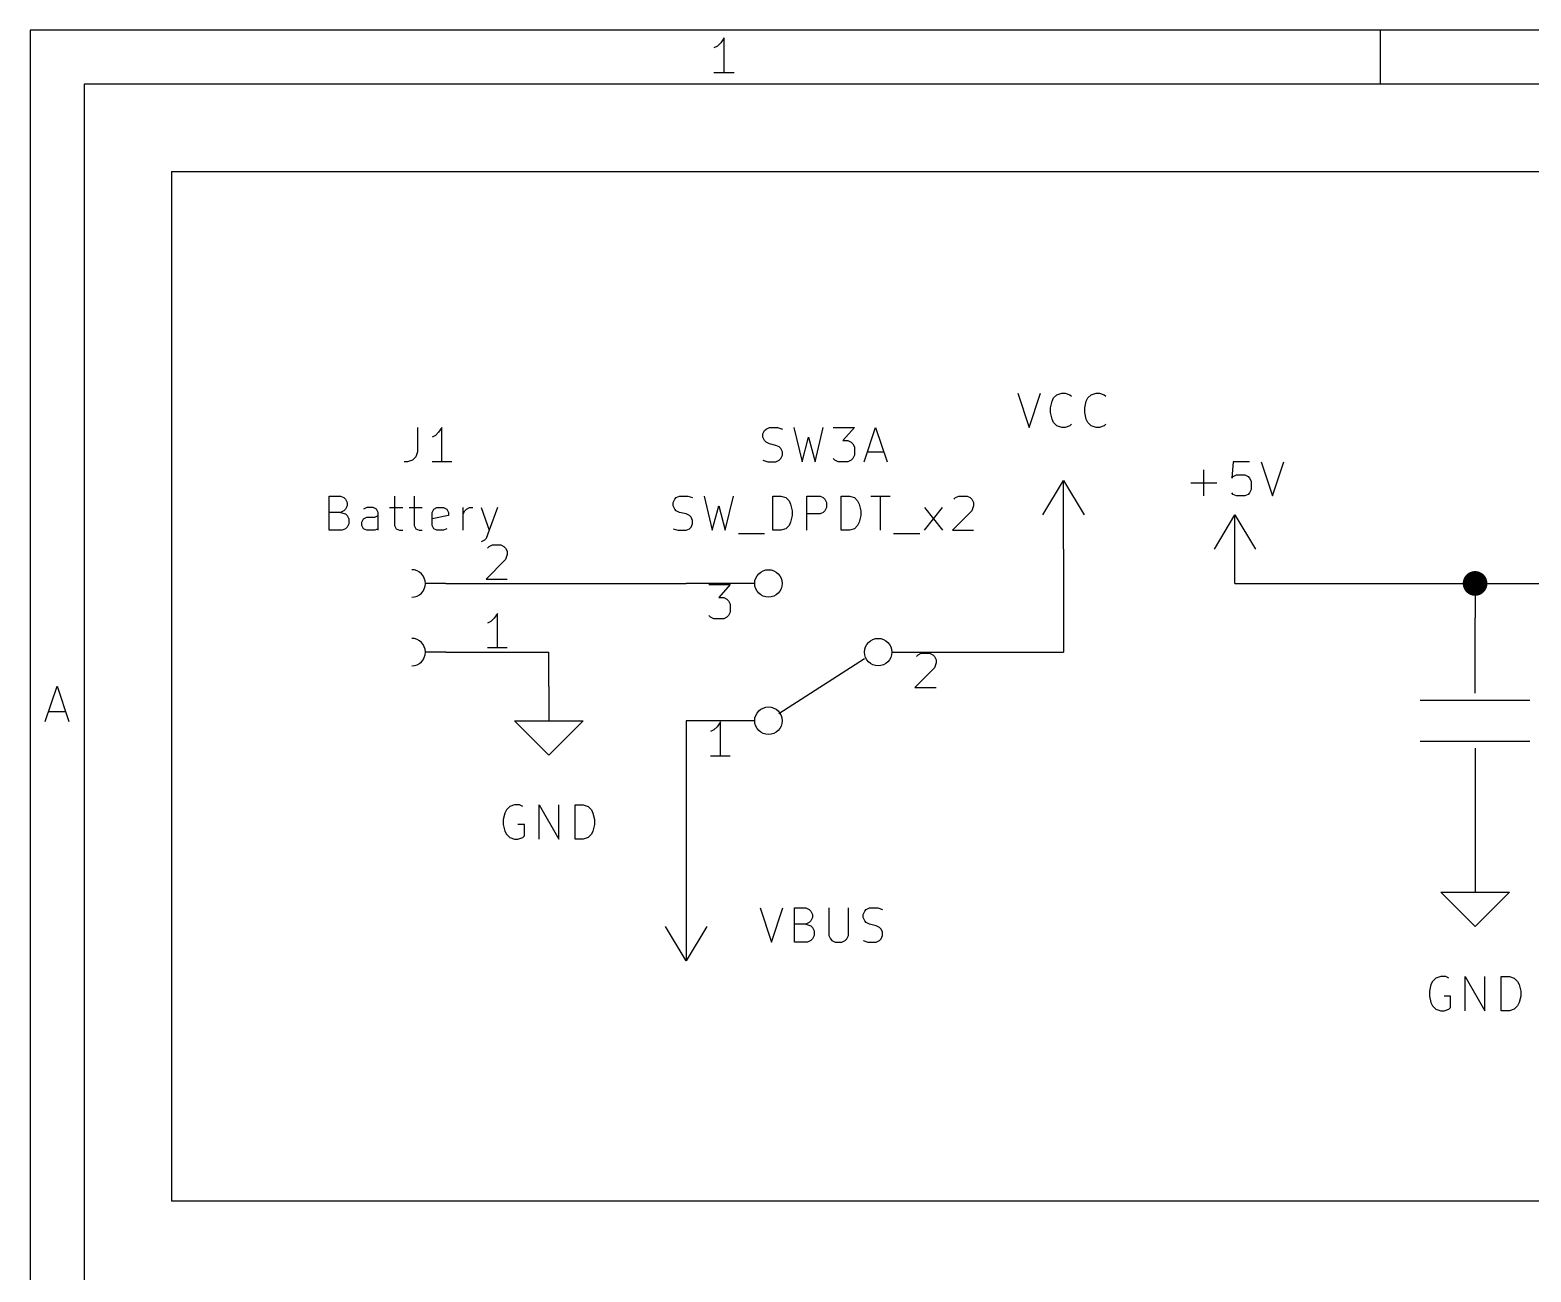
# Model space of a CAD drawing. Extents: x 0.4 to 11.3, y -7.9 to -0.4.
# Drawn here: x 0.394 to 2.581, y -2.203 to -0.394 of the extents above; entities that cross this region are included whole.
import ezdxf

# ---------------------------------------------------------------- set-up
doc = ezdxf.new("R2010")
doc.units = 0
doc.header["$MEASUREMENT"] = 0
for name, color, linetype in [('CYAN2', 4, 'CONTINUOUS'), ('GREEN3', 91, 'CONTINUOUS'), ('LORANGE', 41, 'CONTINUOUS'), ('RED2', 1, 'CONTINUOUS'), ('RED3', 11, 'CONTINUOUS')]:
    doc.layers.add(name, color=color, linetype=linetype)

msp = doc.modelspace()

# ---------------------------------------------------------------- linework, layer by layer
at = {"layer": 'CYAN2', "linetype": 'CONTINUOUS'}
for p, q in [((1.83333, -0.922614), (1.85, -0.972614)), ((1.85, -0.972614), (1.86667, -0.922614)), ((1.88095, -0.944043), (1.88333, -0.93452)), ((1.88333, -0.93452), (1.88571, -0.929756)), ((1.88571, -0.929756), (1.89047, -0.924996)), ((1.89047, -0.924996), (1.89762, -0.922614)), ((1.89762, -0.922614), (1.90238, -0.922614)), ((1.90238, -0.922614), (1.90952, -0.924996)), ((1.90952, -0.924996), (1.9119, -0.927374)), ((1.93095, -0.944043), (1.93333, -0.93452)), ((1.93333, -0.93452), (1.93571, -0.929756)), ((1.93571, -0.929756), (1.94047, -0.924996)), ((1.94047, -0.924996), (1.94762, -0.922614)), ((1.94762, -0.922614), (1.95238, -0.922614)), ((1.95238, -0.922614), (1.95952, -0.924996)), ((1.95952, -0.924996), (1.9619, -0.927374)), ((1.88095, -0.951185), (1.88095, -0.944043)), ((1.88333, -0.960709), (1.88095, -0.951185)), ((1.88571, -0.965469), (1.88333, -0.960709)), ((1.93095, -0.951185), (1.93095, -0.944043)), ((1.93333, -0.960709), (1.93095, -0.951185)), ((1.93571, -0.965469), (1.93333, -0.960709)), ((0.958327, -0.972618), (0.958327, -1.00833)), ((0.98928, -0.97976), (0.98452, -0.984524)), ((0.994043, -0.972618), (0.98928, -0.97976)), ((0.994043, -1.02262), (0.994043, -0.972618)), ((1.4619, -0.982142), (1.46428, -0.977378)), ((1.4619, -0.986902), (1.4619, -0.982142)), ((1.46428, -0.977378), (1.46667, -0.975)), ((1.46667, -0.975), (1.47143, -0.972618)), ((1.47143, -0.972618), (1.48333, -0.972618)), ((1.48333, -0.972618), (1.49047, -0.975)), ((1.50714, -0.972618), (1.51905, -1.02262)), ((1.53809, -1.02262), (1.55, -0.972618)), ((1.56428, -0.972618), (1.59524, -0.972618)), ((1.59524, -0.972618), (1.57857, -0.991665)), ((1.60952, -1.02262), (1.62619, -0.972618)), ((1.62619, -0.972618), (1.64285, -1.02262)), ((1.89047, -0.970232), (1.88571, -0.965469)), ((1.89762, -0.972614), (1.89047, -0.970232)), ((1.90238, -0.972614), (1.89762, -0.972614)), ((1.90952, -0.970232), (1.90238, -0.972614)), ((1.9119, -0.96785), (1.90952, -0.970232)), ((1.94047, -0.970232), (1.93571, -0.965469)), ((1.94762, -0.972614), (1.94047, -0.970232)), ((1.95238, -0.972614), (1.94762, -0.972614)), ((1.95952, -0.970232), (1.95238, -0.972614)), ((1.9619, -0.96785), (1.95952, -0.970232)), ((0.98452, -0.984524), (0.979756, -0.986902)), ((1.46428, -0.991665), (1.4619, -0.986902)), ((1.46667, -0.994047), (1.46428, -0.991665)), ((1.47143, -0.996425), (1.46667, -0.994047)), ((1.48095, -0.998807), (1.47143, -0.996425)), ((1.48571, -1.00119), (1.48095, -0.998807)), ((1.48809, -1.00357), (1.48571, -1.00119)), ((1.49047, -1.00833), (1.48809, -1.00357)), ((1.51905, -1.02262), (1.52857, -0.986902)), ((1.52857, -0.986902), (1.53809, -1.02262)), ((1.57857, -0.991665), (1.58571, -0.991665)), ((1.58571, -0.991665), (1.59047, -0.994047)), ((1.59047, -0.994047), (1.59285, -0.996425)), ((1.59285, -0.996425), (1.59524, -1.00119)), ((1.59524, -1.00119), (1.59524, -1.01309)), ((0.944043, -1.02262), (0.93928, -1.02262)), ((0.951185, -1.02024), (0.944043, -1.02262)), ((0.955945, -1.01547), (0.951185, -1.02024)), ((0.958327, -1.00833), (0.955945, -1.01547)), ((1.00833, -1.02262), (0.979756, -1.02262)), ((1.4619, -1.02024), (1.46905, -1.02262)), ((1.46905, -1.02262), (1.48095, -1.02262)), ((1.48095, -1.02262), (1.48571, -1.02024)), ((1.48571, -1.02024), (1.48809, -1.01785)), ((1.48809, -1.01785), (1.49047, -1.01309)), ((1.49047, -1.01309), (1.49047, -1.00833)), ((1.56667, -1.02024), (1.56428, -1.01785)), ((1.57143, -1.02262), (1.56667, -1.02024)), ((1.58571, -1.02262), (1.57143, -1.02262)), ((1.59047, -1.02024), (1.58571, -1.02262)), ((1.59285, -1.01785), (1.59047, -1.02024)), ((1.59524, -1.01309), (1.59285, -1.01785)), ((1.61428, -1.00833), (1.63809, -1.00833)), ((2.14762, -1.02261), (2.14524, -1.04642)), ((2.17143, -1.02261), (2.14762, -1.02261)), ((2.18809, -1.02261), (2.20476, -1.07261)), ((2.20476, -1.07261), (2.22143, -1.02261)), ((2.10476, -1.07261), (2.10476, -1.03452)), ((2.14524, -1.04642), (2.14762, -1.04404)), ((2.14762, -1.04404), (2.15238, -1.04166)), ((2.15238, -1.04166), (2.16428, -1.04166)), ((2.16428, -1.04166), (2.16905, -1.04404)), ((2.16905, -1.04404), (2.17143, -1.04642)), ((2.17143, -1.04642), (2.17381, -1.05119)), ((2.08571, -1.05357), (2.12381, -1.05357)), ((2.14762, -1.07023), (2.14524, -1.06785)), ((2.15238, -1.07261), (2.14762, -1.07023)), ((2.16905, -1.07023), (2.16428, -1.07261)), ((2.17143, -1.06785), (2.16905, -1.07023)), ((2.17381, -1.06309), (2.17143, -1.06785)), ((2.17381, -1.05119), (2.17381, -1.06309)), ((0.829756, -1.12262), (0.829756, -1.07262)), ((0.829756, -1.07262), (0.846421, -1.07262)), ((0.846421, -1.07262), (0.851185, -1.075)), ((0.851185, -1.075), (0.853567, -1.07738)), ((0.853567, -1.09167), (0.851185, -1.09405)), ((0.853567, -1.07738), (0.855945, -1.08214)), ((0.855945, -1.0869), (0.853567, -1.09167)), ((0.855945, -1.08214), (0.855945, -1.0869)), ((0.88452, -1.08928), (0.879756, -1.09167)), ((0.894043, -1.08928), (0.88452, -1.08928)), ((0.898803, -1.09167), (0.894043, -1.08928)), ((0.901185, -1.09643), (0.898803, -1.09167)), ((0.91785, -1.08928), (0.936898, -1.08928)), ((0.924996, -1.07262), (0.924996, -1.11547)), ((0.946421, -1.08928), (0.965469, -1.08928)), ((0.953567, -1.07262), (0.953567, -1.11547)), ((0.979756, -1.09643), (0.982138, -1.09167)), ((0.982138, -1.09167), (0.986898, -1.08928)), ((0.986898, -1.08928), (0.996421, -1.08928)), ((0.996421, -1.08928), (1.00119, -1.09167)), ((1.00119, -1.09167), (1.00357, -1.09643)), ((1.025, -1.12262), (1.025, -1.08928)), ((1.02737, -1.09405), (1.02976, -1.09167)), ((1.02976, -1.09167), (1.03452, -1.08928)), ((1.03452, -1.08928), (1.03928, -1.08928)), ((1.05119, -1.08928), (1.06309, -1.12262)), ((1.075, -1.08928), (1.06309, -1.12262)), ((1.33095, -1.08214), (1.33333, -1.07738)), ((1.33095, -1.0869), (1.33095, -1.08214)), ((1.33333, -1.09167), (1.33095, -1.0869)), ((1.33333, -1.07738), (1.33571, -1.075)), ((1.33571, -1.09405), (1.33333, -1.09167)), ((1.33571, -1.075), (1.34047, -1.07262)), ((1.34047, -1.07262), (1.35238, -1.07262)), ((1.35238, -1.07262), (1.35952, -1.075)), ((1.37619, -1.07262), (1.38809, -1.12262)), ((1.38809, -1.12262), (1.39762, -1.0869)), ((1.39762, -1.0869), (1.40714, -1.12262)), ((1.40714, -1.12262), (1.41905, -1.07262)), ((1.47619, -1.12262), (1.47619, -1.07262)), ((1.47619, -1.07262), (1.48809, -1.07262)), ((1.48809, -1.07262), (1.49524, -1.075)), ((1.49524, -1.075), (1.5, -1.07976)), ((1.5, -1.07976), (1.50238, -1.08452)), ((1.50238, -1.08452), (1.50476, -1.09405)), ((1.52619, -1.12262), (1.52619, -1.07262)), ((1.52619, -1.07262), (1.54524, -1.07262)), ((1.54524, -1.07262), (1.55, -1.075)), ((1.55, -1.075), (1.55238, -1.07738)), ((1.55238, -1.07738), (1.55476, -1.08214)), ((1.55476, -1.08928), (1.55238, -1.09405)), ((1.55476, -1.08214), (1.55476, -1.08928)), ((1.57619, -1.12262), (1.57619, -1.07262)), ((1.57619, -1.07262), (1.58809, -1.07262)), ((1.58809, -1.07262), (1.59524, -1.075)), ((1.59524, -1.075), (1.6, -1.07976)), ((1.6, -1.07976), (1.60238, -1.08452)), ((1.60238, -1.08452), (1.60476, -1.09405)), ((1.61905, -1.07262), (1.64762, -1.07262)), ((1.63333, -1.12262), (1.63333, -1.07262)), ((1.69762, -1.12262), (1.72381, -1.08928)), ((1.69762, -1.08928), (1.72381, -1.12262)), ((1.74047, -1.07738), (1.74285, -1.075)), ((1.74285, -1.075), (1.74762, -1.07262)), ((1.74762, -1.07262), (1.75952, -1.07262)), ((1.75952, -1.07262), (1.76428, -1.075)), ((1.76428, -1.075), (1.76667, -1.07738)), ((1.76667, -1.07738), (1.76905, -1.08214)), ((1.76905, -1.0869), (1.76667, -1.09405)), ((1.76905, -1.08214), (1.76905, -1.0869)), ((2.16428, -1.07261), (2.15238, -1.07261)), ((0.846421, -1.09643), (0.829756, -1.09643)), ((0.851185, -1.09405), (0.846421, -1.09643)), ((0.846421, -1.09643), (0.853567, -1.09881)), ((0.853567, -1.09881), (0.855945, -1.10119)), ((0.855945, -1.10119), (0.858327, -1.10595)), ((0.858327, -1.11309), (0.855945, -1.11785)), ((0.858327, -1.10595), (0.858327, -1.11309)), ((0.877374, -1.11071), (0.879756, -1.10595)), ((0.877374, -1.11547), (0.877374, -1.11071)), ((0.879756, -1.12024), (0.877374, -1.11547)), ((0.879756, -1.10595), (0.88452, -1.10357)), ((0.88452, -1.10357), (0.896421, -1.10357)), ((0.896421, -1.10357), (0.901185, -1.10119)), ((0.901185, -1.12262), (0.901185, -1.09643)), ((0.924996, -1.11547), (0.927374, -1.12024)), ((0.953567, -1.11547), (0.955945, -1.12024)), ((0.979756, -1.11547), (0.979756, -1.09643)), ((1.00357, -1.10119), (0.979756, -1.10595)), ((0.982138, -1.12024), (0.979756, -1.11547)), ((1.00357, -1.09643), (1.00357, -1.10119)), ((1.025, -1.09881), (1.02737, -1.09405)), ((1.34047, -1.09643), (1.33571, -1.09405)), ((1.35, -1.09881), (1.34047, -1.09643)), ((1.35476, -1.10119), (1.35, -1.09881)), ((1.35714, -1.10357), (1.35476, -1.10119)), ((1.35952, -1.10833), (1.35714, -1.10357)), ((1.35714, -1.11785), (1.35952, -1.11309)), ((1.35952, -1.11309), (1.35952, -1.10833)), ((1.5, -1.11547), (1.49524, -1.12024)), ((1.50238, -1.11071), (1.5, -1.11547)), ((1.50476, -1.10119), (1.50238, -1.11071)), ((1.50476, -1.09405), (1.50476, -1.10119)), ((1.54524, -1.09881), (1.52619, -1.09881)), ((1.55, -1.09643), (1.54524, -1.09881)), ((1.55238, -1.09405), (1.55, -1.09643)), ((1.6, -1.11547), (1.59524, -1.12024)), ((1.60238, -1.11071), (1.6, -1.11547)), ((1.60476, -1.10119), (1.60238, -1.11071)), ((1.60476, -1.09405), (1.60476, -1.10119)), ((1.76667, -1.09405), (1.73809, -1.12262)), ((0.848803, -1.12262), (0.829756, -1.12262)), ((0.853567, -1.12024), (0.848803, -1.12262)), ((0.855945, -1.11785), (0.853567, -1.12024)), ((0.88452, -1.12262), (0.879756, -1.12024)), ((0.896421, -1.12262), (0.88452, -1.12262)), ((0.901185, -1.12024), (0.896421, -1.12262)), ((0.927374, -1.12024), (0.932138, -1.12262)), ((0.932138, -1.12262), (0.936898, -1.12262)), ((0.955945, -1.12024), (0.960709, -1.12262)), ((0.960709, -1.12262), (0.965469, -1.12262)), ((0.986898, -1.12262), (0.982138, -1.12024)), ((0.996421, -1.12262), (0.986898, -1.12262)), ((1.00119, -1.12024), (0.996421, -1.12262)), ((1.05594, -1.1369), (1.05119, -1.13928)), ((1.05833, -1.13452), (1.05594, -1.1369)), ((1.06309, -1.12262), (1.05833, -1.13452)), ((1.33095, -1.12024), (1.33809, -1.12262)), ((1.33809, -1.12262), (1.35, -1.12262)), ((1.35, -1.12262), (1.35476, -1.12024)), ((1.35476, -1.12024), (1.35714, -1.11785)), ((1.42619, -1.12738), (1.46428, -1.12738)), ((1.48809, -1.12262), (1.47619, -1.12262)), ((1.49524, -1.12024), (1.48809, -1.12262)), ((1.58809, -1.12262), (1.57619, -1.12262)), ((1.59524, -1.12024), (1.58809, -1.12262)), ((1.65238, -1.12738), (1.69047, -1.12738)), ((1.73809, -1.12262), (1.76905, -1.12262)), ((1.08809, -1.52976), (1.08571, -1.53452)), ((1.09285, -1.525), (1.08809, -1.52976)), ((1.1, -1.52261), (1.09285, -1.525)), ((1.10714, -1.52261), (1.1, -1.52261)), ((1.1119, -1.525), (1.10714, -1.52261)), ((1.13571, -1.57261), (1.13571, -1.52261)), ((1.13571, -1.52261), (1.16428, -1.57261)), ((1.16428, -1.57261), (1.16428, -1.52261)), ((1.18809, -1.57261), (1.18809, -1.52261)), ((1.18809, -1.52261), (1.2, -1.52261)), ((1.2, -1.52261), (1.20714, -1.525)), ((1.20714, -1.525), (1.2119, -1.52976)), ((1.2119, -1.52976), (1.21428, -1.53452)), ((1.08571, -1.53452), (1.08333, -1.54404)), ((1.08333, -1.54404), (1.08333, -1.55119)), ((1.08333, -1.55119), (1.08571, -1.56071)), ((1.11428, -1.55119), (1.10476, -1.55119)), ((1.11428, -1.56785), (1.11428, -1.55119)), ((1.21428, -1.53452), (1.21667, -1.54404)), ((1.21667, -1.55119), (1.21428, -1.56071)), ((1.21667, -1.54404), (1.21667, -1.55119)), ((1.08571, -1.56071), (1.08809, -1.56547)), ((1.08809, -1.56547), (1.09285, -1.57023)), ((1.09285, -1.57023), (1.1, -1.57261)), ((1.1, -1.57261), (1.10476, -1.57261)), ((1.10476, -1.57261), (1.1119, -1.57023)), ((1.1119, -1.57023), (1.11428, -1.56785)), ((1.2, -1.57261), (1.18809, -1.57261)), ((1.20714, -1.57023), (1.2, -1.57261)), ((1.2119, -1.56547), (1.20714, -1.57023)), ((1.21428, -1.56071), (1.2119, -1.56547)), ((1.45789, -1.67261), (1.47456, -1.72261)), ((1.47456, -1.72261), (1.49122, -1.67261)), ((1.50789, -1.72261), (1.50789, -1.67261)), ((1.50789, -1.67261), (1.52456, -1.67261)), ((1.52456, -1.67261), (1.52931, -1.675)), ((1.52931, -1.675), (1.5317, -1.67737)), ((1.5317, -1.67737), (1.53408, -1.68214)), ((1.53408, -1.68214), (1.53408, -1.6869)), ((1.55789, -1.67261), (1.55789, -1.71309)), ((1.58646, -1.71309), (1.58646, -1.67261)), ((1.60789, -1.68214), (1.61027, -1.67737)), ((1.60789, -1.6869), (1.60789, -1.68214)), ((1.61027, -1.67737), (1.61265, -1.675)), ((1.61265, -1.675), (1.61741, -1.67261)), ((1.61741, -1.67261), (1.62931, -1.67261)), ((1.62931, -1.67261), (1.63646, -1.675)), ((1.52456, -1.69642), (1.50789, -1.69642)), ((1.52931, -1.69404), (1.52456, -1.69642)), ((1.52456, -1.69642), (1.5317, -1.6988)), ((1.5317, -1.69166), (1.52931, -1.69404)), ((1.53408, -1.6869), (1.5317, -1.69166)), ((1.5317, -1.6988), (1.53408, -1.70119)), ((1.53408, -1.70119), (1.53646, -1.70594)), ((1.53646, -1.70594), (1.53646, -1.71309)), ((1.61027, -1.69166), (1.60789, -1.6869)), ((1.61265, -1.69404), (1.61027, -1.69166)), ((1.61741, -1.69642), (1.61265, -1.69404)), ((1.62693, -1.6988), (1.61741, -1.69642)), ((1.6317, -1.70119), (1.62693, -1.6988)), ((1.63408, -1.70357), (1.6317, -1.70119)), ((1.63646, -1.70833), (1.63408, -1.70357)), ((1.52693, -1.72261), (1.50789, -1.72261)), ((1.5317, -1.72023), (1.52693, -1.72261)), ((1.53408, -1.71785), (1.5317, -1.72023)), ((1.53646, -1.71309), (1.53408, -1.71785)), ((1.55789, -1.71309), (1.56027, -1.71785)), ((1.56027, -1.71785), (1.56265, -1.72023)), ((1.56265, -1.72023), (1.56741, -1.72261)), ((1.56741, -1.72261), (1.57693, -1.72261)), ((1.57693, -1.72261), (1.5817, -1.72023)), ((1.5817, -1.72023), (1.58408, -1.71785)), ((1.58408, -1.71785), (1.58646, -1.71309)), ((1.60789, -1.72023), (1.61503, -1.72261)), ((1.61503, -1.72261), (1.62693, -1.72261)), ((1.62693, -1.72261), (1.6317, -1.72023)), ((1.6317, -1.72023), (1.63408, -1.71785)), ((1.63408, -1.71785), (1.63646, -1.71309)), ((1.63646, -1.71309), (1.63646, -1.70833)), ((2.43571, -1.78452), (2.43333, -1.79404)), ((2.43809, -1.77976), (2.43571, -1.78452)), ((2.44285, -1.775), (2.43809, -1.77976)), ((2.45, -1.77261), (2.44285, -1.775)), ((2.45714, -1.77261), (2.45, -1.77261)), ((2.4619, -1.775), (2.45714, -1.77261)), ((2.48571, -1.82261), (2.48571, -1.77261)), ((2.48571, -1.77261), (2.51428, -1.82261)), ((2.51428, -1.82261), (2.51428, -1.77261)), ((2.53809, -1.82261), (2.53809, -1.77261)), ((2.53809, -1.77261), (2.55, -1.77261)), ((2.55, -1.77261), (2.55714, -1.775)), ((2.55714, -1.775), (2.5619, -1.77976)), ((2.5619, -1.77976), (2.56428, -1.78452)), ((2.56428, -1.78452), (2.56667, -1.79404)), ((2.43333, -1.79404), (2.43333, -1.80119)), ((2.43333, -1.80119), (2.43571, -1.81071)), ((2.43571, -1.81071), (2.43809, -1.81547)), ((2.43809, -1.81547), (2.44285, -1.82023)), ((2.46428, -1.80119), (2.45476, -1.80119)), ((2.46428, -1.81785), (2.46428, -1.80119)), ((2.5619, -1.81547), (2.55714, -1.82023)), ((2.56428, -1.81071), (2.5619, -1.81547)), ((2.56667, -1.80119), (2.56428, -1.81071)), ((2.56667, -1.79404), (2.56667, -1.80119)), ((2.44285, -1.82023), (2.45, -1.82261)), ((2.45, -1.82261), (2.45476, -1.82261)), ((2.45476, -1.82261), (2.4619, -1.82023)), ((2.4619, -1.82023), (2.46428, -1.81785)), ((2.55, -1.82261), (2.53809, -1.82261)), ((2.55714, -1.82023), (2.55, -1.82261))]:
    msp.add_line(p, q, dxfattribs=at)
at = {"layer": 'GREEN3', "linetype": 'CONTINUOUS'}
for p, q in [((1.9, -1.15), (1.9, -1.3)), ((1.15, -1.2), (1.35, -1.2)), ((2.15, -1.2), (2.5, -1.2)), ((2.5, -1.2), (2.8, -1.2)), ((2.5, -1.2), (2.5, -1.25)), ((1.15, -1.35), (1.15, -1.3)), ((1.75, -1.3), (1.9, -1.3)), ((1.35, -1.4), (1.35, -1.65)), ((2.5, -1.55), (2.5, -1.6))]:
    msp.add_line(p, q, dxfattribs=at)
at = {"layer": 'GREEN3', "const_width": 0.018}
msp.add_lwpolyline([(2.491, -1.2, 1), (2.509, -1.2, 1)], format="xyb", close=True, dxfattribs=at)
at = {"layer": 'LORANGE', "linetype": 'CONTINUOUS'}
for p, q in [((0.6, -0.6), (8, -0.6)), ((0.6, -0.6), (0.6, -2.1)), ((8, -2.1), (0.6, -2.1))]:
    msp.add_line(p, q, dxfattribs=at)
at = {"layer": 'RED2', "linetype": 'CONTINUOUS'}
for p, q in [((0.393701, -0.393701), (0.393701, -7.8743)), ((11.2993, -0.393701), (0.393701, -0.393701)), ((2.3622, -0.472441), (2.3622, -0.393701)), ((1.4004, -0.412354), (1.39553, -0.417228)), ((1.40528, -0.405039), (1.4004, -0.412354)), ((1.40528, -0.45622), (1.40528, -0.405039)), ((1.39553, -0.417228), (1.39065, -0.419665)), ((1.4199, -0.45622), (1.39065, -0.45622)), ((0.472441, -0.472441), (0.472441, -7.79556)), ((11.2206, -0.472441), (0.472441, -0.472441)), ((1.87, -1.1), (1.9, -1.05)), ((1.9, -1.15), (1.9, -1.05)), ((1.9, -1.05), (1.93, -1.1)), ((2.12, -1.15), (2.15, -1.1)), ((2.15, -1.2), (2.15, -1.1)), ((2.15, -1.1), (2.18, -1.15)), ((1, -1.2), (0.97, -1.2)), ((1, -1.2), (1.15, -1.2)), ((1.45, -1.2), (1.35, -1.2)), ((2.5, -1.36), (2.5, -1.25)), ((2.5, -1.36), (2.5, -1.25)), ((1, -1.3), (0.97, -1.3)), ((1, -1.3), (1.15, -1.3)), ((1.61, -1.31), (1.485, -1.39)), ((1.65, -1.3), (1.75, -1.3)), ((0.416008, -1.4011), (0.433071, -1.34992)), ((0.433071, -1.34992), (0.45013, -1.4011)), ((1.15, -1.35), (1.15, -1.4)), ((2.42, -1.37), (2.58, -1.37)), ((0.420882, -1.38648), (0.445256, -1.38648)), ((1.15, -1.45), (1.1, -1.4)), ((1.1, -1.4), (1.15, -1.4)), ((1.15, -1.4), (1.2, -1.4)), ((1.2, -1.4), (1.15, -1.45)), ((1.45, -1.4), (1.35, -1.4)), ((2.42, -1.43), (2.58, -1.43)), ((2.5, -1.44), (2.5, -1.55)), ((2.5, -1.44), (2.5, -1.55)), ((2.5, -1.6), (2.5, -1.65)), ((1.35, -1.65), (1.35, -1.75)), ((2.5, -1.7), (2.45, -1.65)), ((2.45, -1.65), (2.5, -1.65)), ((2.5, -1.65), (2.55, -1.65)), ((2.55, -1.65), (2.5, -1.7)), ((1.35, -1.75), (1.32, -1.7)), ((1.38, -1.7), (1.35, -1.75))]:
    msp.add_line(p, q, dxfattribs=at)
at = {"layer": 'RED2'}
for centre in [(1.47, -1.2), (1.63, -1.3), (1.47, -1.4)]:
    msp.add_circle(centre, 0.02, dxfattribs=at)
for centre in [(0.95, -1.2), (0.95, -1.3)]:
    msp.add_arc(centre, 0.02, -449.9, -270.1, dxfattribs=at)
at = {"layer": 'RED3', "linetype": 'CONTINUOUS'}
for p, q in [((1.06071, -1.14838), (1.06309, -1.146)), ((1.06309, -1.146), (1.06785, -1.14362)), ((1.06785, -1.14362), (1.07976, -1.14362)), ((1.07976, -1.14362), (1.08452, -1.146)), ((1.08452, -1.146), (1.0869, -1.14838)), ((1.0869, -1.14838), (1.08928, -1.15314)), ((1.08928, -1.1579), (1.0869, -1.16505)), ((1.08928, -1.15314), (1.08928, -1.1579)), ((1.0869, -1.16505), (1.05833, -1.19362)), ((1.05833, -1.19362), (1.08928, -1.19362)), ((1.38333, -1.20162), (1.41428, -1.20162)), ((1.41428, -1.20162), (1.39762, -1.22067)), ((1.39762, -1.22067), (1.40476, -1.22067)), ((1.40476, -1.22067), (1.40952, -1.22305)), ((1.40952, -1.22305), (1.4119, -1.22543)), ((1.075, -1.24362), (1.07024, -1.25076)), ((1.075, -1.29362), (1.075, -1.24362)), ((1.38571, -1.24924), (1.38333, -1.24685)), ((1.4119, -1.24685), (1.40952, -1.24924)), ((1.4119, -1.22543), (1.41428, -1.23019)), ((1.41428, -1.24209), (1.4119, -1.24685)), ((1.41428, -1.23019), (1.41428, -1.24209)), ((1.06547, -1.25552), (1.06071, -1.2579)), ((1.07024, -1.25076), (1.06547, -1.25552)), ((1.39047, -1.25162), (1.38571, -1.24924)), ((1.40476, -1.25162), (1.39047, -1.25162)), ((1.40952, -1.24924), (1.40476, -1.25162)), ((1.08928, -1.29362), (1.06071, -1.29362)), ((1.68571, -1.30638), (1.68809, -1.304)), ((1.68809, -1.304), (1.69285, -1.30162)), ((1.69285, -1.30162), (1.70476, -1.30162)), ((1.70476, -1.30162), (1.70952, -1.304)), ((1.70952, -1.304), (1.7119, -1.30638)), ((1.7119, -1.30638), (1.71428, -1.31114)), ((1.71428, -1.31114), (1.71428, -1.3159)), ((1.7119, -1.32305), (1.68333, -1.35162)), ((1.71428, -1.3159), (1.7119, -1.32305)), ((1.68333, -1.35162), (1.71428, -1.35162)), ((1.39047, -1.41352), (1.38571, -1.4159)), ((1.39524, -1.40876), (1.39047, -1.41352)), ((1.4, -1.40162), (1.39524, -1.40876)), ((1.4, -1.45162), (1.4, -1.40162)), ((1.41428, -1.45162), (1.38571, -1.45162))]:
    msp.add_line(p, q, dxfattribs=at)

doc.saveas('drawing.dxf')
